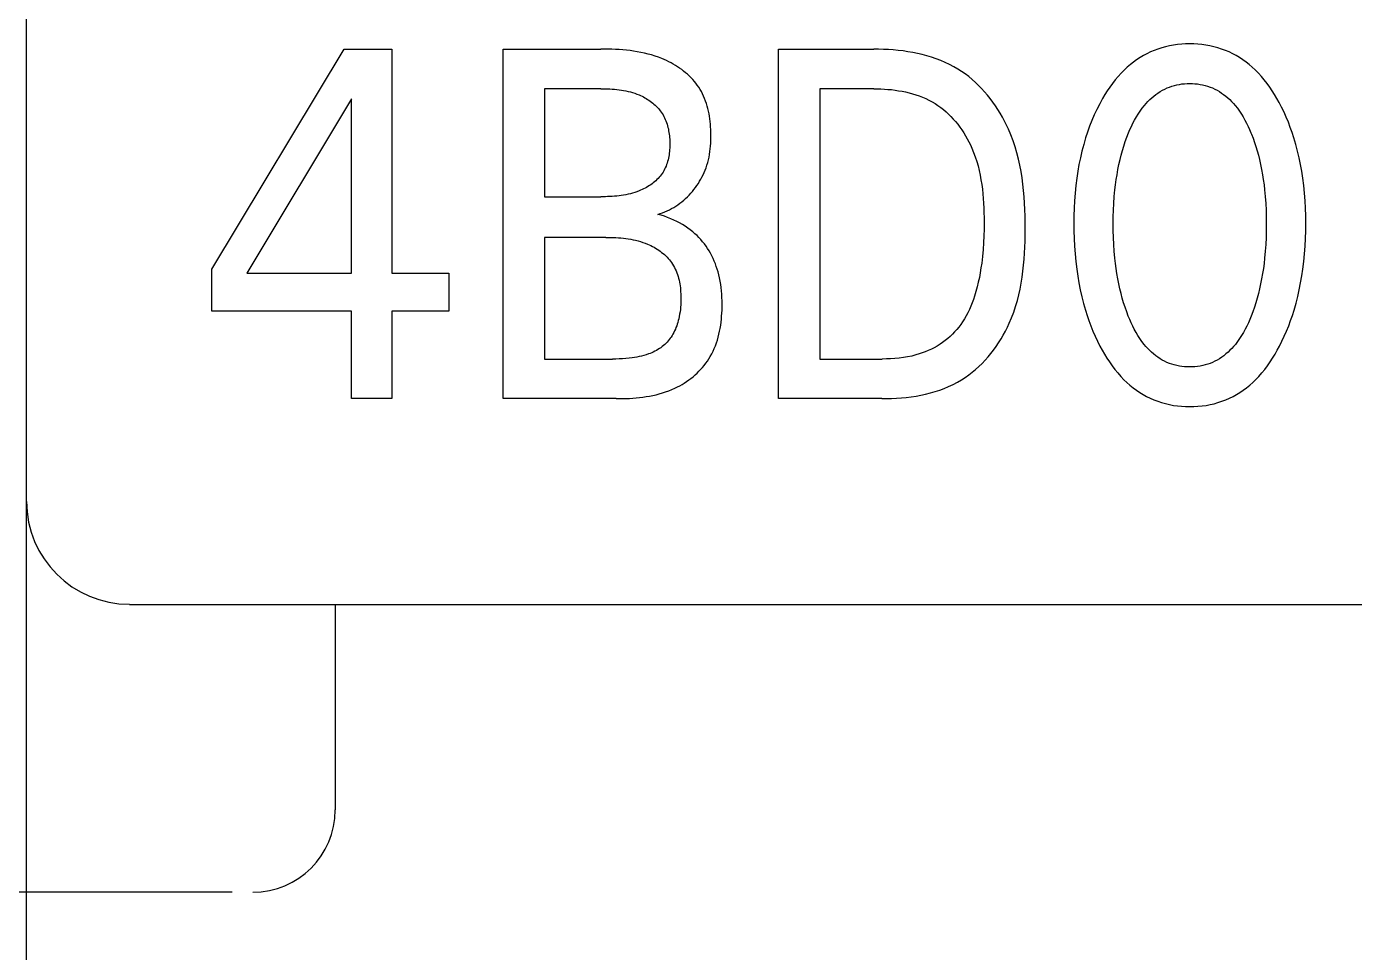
# Model space of a CAD drawing. Extents: x 10 to 656, y -396 to 292.
# Drawn here: x 279.741 to 281.048, y 101.429 to 102.34 of the extents above; entities that cross this region are included whole.
import ezdxf

# ---------------------------------------------------------------- set-up
doc = ezdxf.new("R2010")
doc.units = 0
doc.header["$LTSCALE"] = 5
doc.header["$MEASUREMENT"] = 0
doc.layers.get('0').update_dxf_attribs({"linetype": 'CONTINUOUS'})

msp = doc.modelspace()

# ---------------------------------------------------------------- linework, layer by layer
at = {"color": 7, "linetype": 'Continuous'}
for p, q in [((279.741, 91.5889), (279.741, 118.1086)), ((279.741, 101.4882), (279.741, 118.1086)), ((279.741, 91.5889), (279.741, 118.1086)), ((279.741, 101.4882), (279.741, 118.1086)), ((280.8657, 102.3214), (280.8618, 102.3206)), ((280.8696, 102.3221), (280.8657, 102.3214)), ((280.8736, 102.3227), (280.8696, 102.3221)), ((280.8776, 102.3231), (280.8736, 102.3227)), ((280.8815, 102.3233), (280.8776, 102.3231)), ((280.8855, 102.3234), (280.8815, 102.3233)), ((280.8895, 102.3233), (280.8855, 102.3234)), ((280.8935, 102.3231), (280.8895, 102.3233)), ((280.8975, 102.3227), (280.8935, 102.3231)), ((280.9015, 102.3221), (280.8975, 102.3227)), ((280.9054, 102.3214), (280.9015, 102.3221)), ((280.9093, 102.3206), (280.9054, 102.3214)), ((279.9232, 102.1016), (280.0536, 102.3182)), ((280.0536, 102.3182), (280.1004, 102.3182)), ((280.1004, 102.3182), (280.1004, 102.0977)), ((280.2101, 101.9741), (280.2101, 102.3182)), ((280.2101, 102.3182), (280.306, 102.3182)), ((280.3096, 102.3182), (280.306, 102.3182)), ((280.3132, 102.3182), (280.3096, 102.3182)), ((280.3168, 102.3181), (280.3132, 102.3182)), ((280.3204, 102.3179), (280.3168, 102.3181)), ((280.324, 102.3177), (280.3204, 102.3179)), ((280.3276, 102.3175), (280.324, 102.3177)), ((280.3312, 102.3171), (280.3276, 102.3175)), ((280.3348, 102.3167), (280.3312, 102.3171)), ((280.3383, 102.3162), (280.3348, 102.3167)), ((280.3419, 102.3157), (280.3383, 102.3162)), ((280.3454, 102.315), (280.3419, 102.3157)), ((280.349, 102.3143), (280.3454, 102.315)), ((280.3525, 102.3134), (280.349, 102.3143)), ((280.356, 102.3125), (280.3525, 102.3134)), ((280.3594, 102.3114), (280.356, 102.3125)), ((280.3628, 102.3102), (280.3594, 102.3114)), ((280.3662, 102.3089), (280.3628, 102.3102)), ((280.3685, 102.3079), (280.3662, 102.3089)), ((280.3707, 102.3069), (280.3685, 102.3079)), ((280.4809, 101.9741), (280.4809, 102.3182)), ((280.4809, 102.3182), (280.5747, 102.3182)), ((280.5794, 102.3182), (280.5747, 102.3182)), ((280.5842, 102.318), (280.5794, 102.3182)), ((280.589, 102.3178), (280.5842, 102.318)), ((280.5938, 102.3175), (280.589, 102.3178)), ((280.5986, 102.317), (280.5938, 102.3175)), ((280.6034, 102.3164), (280.5986, 102.317)), ((280.6081, 102.3157), (280.6034, 102.3164)), ((280.6129, 102.3149), (280.6081, 102.3157)), ((280.6176, 102.314), (280.6129, 102.3149)), ((280.6223, 102.3129), (280.6176, 102.314)), ((280.6269, 102.3117), (280.6223, 102.3129)), ((280.6315, 102.3103), (280.6269, 102.3117)), ((280.636, 102.3087), (280.6315, 102.3103)), ((280.6405, 102.307), (280.636, 102.3087)), ((280.8333, 102.3077), (280.8302, 102.3054)), ((280.8366, 102.3098), (280.8333, 102.3077)), ((280.84, 102.3119), (280.8366, 102.3098)), ((280.8434, 102.3137), (280.84, 102.3119)), ((280.8469, 102.3154), (280.8434, 102.3137)), ((280.8505, 102.317), (280.8469, 102.3154)), ((280.8542, 102.3183), (280.8505, 102.317)), ((280.858, 102.3195), (280.8542, 102.3183)), ((280.8618, 102.3206), (280.858, 102.3195)), ((280.9131, 102.3196), (280.9093, 102.3206)), ((280.9169, 102.3183), (280.9131, 102.3196)), ((280.9207, 102.317), (280.9169, 102.3183)), ((280.9243, 102.3154), (280.9207, 102.317)), ((280.9278, 102.3137), (280.9243, 102.3154)), ((280.9312, 102.3119), (280.9278, 102.3137)), ((280.9346, 102.3099), (280.9312, 102.3119)), ((280.9378, 102.3077), (280.9346, 102.3099)), ((280.941, 102.3054), (280.9378, 102.3077)), ((280.373, 102.3058), (280.3707, 102.3069)), ((280.3751, 102.3046), (280.373, 102.3058)), ((280.3773, 102.3034), (280.3751, 102.3046)), ((280.3794, 102.3022), (280.3773, 102.3034)), ((280.3815, 102.3009), (280.3794, 102.3022)), ((280.3836, 102.2995), (280.3815, 102.3009)), ((280.3856, 102.2981), (280.3836, 102.2995)), ((280.3875, 102.2966), (280.3856, 102.2981)), ((280.3894, 102.295), (280.3875, 102.2966)), ((280.3913, 102.2934), (280.3894, 102.295)), ((280.6449, 102.3052), (280.6405, 102.307)), ((280.6491, 102.3032), (280.6449, 102.3052)), ((280.6533, 102.3009), (280.6491, 102.3032)), ((280.6574, 102.2986), (280.6533, 102.3009)), ((280.661, 102.2962), (280.6574, 102.2986)), ((280.6646, 102.2938), (280.661, 102.2962)), ((280.8181, 102.2946), (280.8151, 102.2914)), ((280.8212, 102.2978), (280.8181, 102.2946)), ((280.8241, 102.3004), (280.8212, 102.2978)), ((280.8271, 102.303), (280.8241, 102.3004)), ((280.8302, 102.3054), (280.8271, 102.303)), ((280.9441, 102.303), (280.941, 102.3054)), ((280.9471, 102.3004), (280.9441, 102.303)), ((280.95, 102.2978), (280.9471, 102.3004)), ((280.9531, 102.2946), (280.95, 102.2978)), ((280.9561, 102.2914), (280.9531, 102.2946)), ((280.3931, 102.2918), (280.3913, 102.2934)), ((280.3948, 102.2901), (280.3931, 102.2918)), ((280.3965, 102.2883), (280.3948, 102.2901)), ((280.3981, 102.2865), (280.3965, 102.2883)), ((280.3996, 102.2846), (280.3981, 102.2865)), ((280.401, 102.2827), (280.3996, 102.2846)), ((280.4024, 102.2807), (280.401, 102.2827)), ((280.668, 102.2911), (280.6646, 102.2938)), ((280.6713, 102.2884), (280.668, 102.2911)), ((280.6746, 102.2855), (280.6713, 102.2884)), ((280.6777, 102.2825), (280.6746, 102.2855)), ((280.6807, 102.2794), (280.6777, 102.2825)), ((280.8095, 102.2845), (280.8069, 102.2809)), ((280.8122, 102.288), (280.8095, 102.2845)), ((280.8151, 102.2914), (280.8122, 102.288)), ((280.8656, 102.2809), (280.868, 102.2817)), ((280.868, 102.2817), (280.8704, 102.2824)), ((280.8704, 102.2824), (280.8729, 102.283)), ((280.8729, 102.283), (280.8754, 102.2835)), ((280.8754, 102.2835), (280.8779, 102.2839)), ((280.8779, 102.2839), (280.8804, 102.2841)), ((280.8804, 102.2841), (280.883, 102.2843)), ((280.883, 102.2843), (280.8855, 102.2843)), ((280.8855, 102.2843), (280.8881, 102.2843)), ((280.8881, 102.2843), (280.8906, 102.2841)), ((280.8906, 102.2841), (280.8932, 102.2839)), ((280.8932, 102.2839), (280.8957, 102.2835)), ((280.8957, 102.2835), (280.8982, 102.283)), ((280.8982, 102.283), (280.9007, 102.2824)), ((280.9007, 102.2824), (280.9031, 102.2817)), ((280.9031, 102.2817), (280.9055, 102.2809)), ((280.9589, 102.288), (280.9561, 102.2914)), ((280.9616, 102.2845), (280.9589, 102.288)), ((280.9642, 102.2809), (280.9616, 102.2845)), ((280.0608, 102.2692), (279.9578, 102.0977)), ((280.0608, 102.0977), (280.0608, 102.2692)), ((280.2506, 102.2792), (280.2506, 102.1729)), ((280.306, 102.2792), (280.2506, 102.2792)), ((280.306, 102.2792), (280.3082, 102.2792)), ((280.3082, 102.2792), (280.3105, 102.2792)), ((280.3105, 102.2792), (280.3128, 102.2791)), ((280.3128, 102.2791), (280.315, 102.279)), ((280.315, 102.279), (280.3173, 102.2789)), ((280.3173, 102.2789), (280.3195, 102.2787)), ((280.3195, 102.2787), (280.3218, 102.2785)), ((280.3218, 102.2785), (280.3241, 102.2782)), ((280.3241, 102.2782), (280.3263, 102.2779)), ((280.3263, 102.2779), (280.3285, 102.2775)), ((280.3285, 102.2775), (280.3308, 102.2771)), ((280.3308, 102.2771), (280.333, 102.2766)), ((280.333, 102.2766), (280.3352, 102.2761)), ((280.3352, 102.2761), (280.3373, 102.2754)), ((280.3373, 102.2754), (280.3395, 102.2747)), ((280.3395, 102.2747), (280.3416, 102.274)), ((280.3416, 102.274), (280.3437, 102.2731)), ((280.3437, 102.2731), (280.3452, 102.2725)), ((280.3452, 102.2725), (280.3466, 102.2718)), ((280.3466, 102.2718), (280.348, 102.2711)), ((280.348, 102.2711), (280.3493, 102.2703)), ((280.3493, 102.2703), (280.3507, 102.2695)), ((280.3507, 102.2695), (280.352, 102.2687)), ((280.352, 102.2687), (280.3533, 102.2679)), ((280.4037, 102.2786), (280.4024, 102.2807)), ((280.405, 102.2764), (280.4037, 102.2786)), ((280.4061, 102.2741), (280.405, 102.2764)), ((280.4072, 102.2718), (280.4061, 102.2741)), ((280.4082, 102.2695), (280.4072, 102.2718)), ((280.4091, 102.2671), (280.4082, 102.2695)), ((280.5214, 102.2792), (280.5214, 102.0131)), ((280.5747, 102.2792), (280.5214, 102.2792)), ((280.5747, 102.2792), (280.5781, 102.2792)), ((280.5781, 102.2792), (280.5816, 102.2791)), ((280.5816, 102.2791), (280.5851, 102.2789)), ((280.5851, 102.2789), (280.5886, 102.2786)), ((280.5886, 102.2786), (280.5921, 102.2783)), ((280.5921, 102.2783), (280.5956, 102.2779)), ((280.5956, 102.2779), (280.5991, 102.2773)), ((280.5991, 102.2773), (280.6025, 102.2767)), ((280.6025, 102.2767), (280.606, 102.276)), ((280.606, 102.276), (280.6094, 102.2752)), ((280.6094, 102.2752), (280.6128, 102.2743)), ((280.6128, 102.2743), (280.6161, 102.2733)), ((280.6161, 102.2733), (280.6194, 102.2721)), ((280.6194, 102.2721), (280.6226, 102.2709)), ((280.6226, 102.2709), (280.6258, 102.2695)), ((280.6258, 102.2695), (280.6289, 102.268)), ((280.6837, 102.2762), (280.6807, 102.2794)), ((280.6865, 102.2729), (280.6837, 102.2762)), ((280.6892, 102.2695), (280.6865, 102.2729)), ((280.6919, 102.266), (280.6892, 102.2695)), ((280.7998, 102.2697), (280.7977, 102.2658)), ((280.8021, 102.2735), (280.7998, 102.2697)), ((280.8044, 102.2772), (280.8021, 102.2735)), ((280.8069, 102.2809), (280.8044, 102.2772)), ((280.8444, 102.2666), (280.8462, 102.2685)), ((280.8462, 102.2685), (280.8481, 102.2702)), ((280.8481, 102.2702), (280.8501, 102.2719)), ((280.8501, 102.2719), (280.8521, 102.2735)), ((280.8521, 102.2735), (280.8542, 102.275)), ((280.8542, 102.275), (280.8564, 102.2765)), ((280.8564, 102.2765), (280.8587, 102.2778)), ((280.8587, 102.2778), (280.861, 102.2789)), ((280.861, 102.2789), (280.8633, 102.28)), ((280.8633, 102.28), (280.8656, 102.2809)), ((280.9055, 102.2809), (280.9078, 102.28)), ((280.9078, 102.28), (280.9101, 102.2789)), ((280.9101, 102.2789), (280.9124, 102.2778)), ((280.9124, 102.2778), (280.9147, 102.2765)), ((280.9147, 102.2765), (280.9168, 102.275)), ((280.9168, 102.275), (280.9189, 102.2735)), ((280.9189, 102.2735), (280.921, 102.2719)), ((280.921, 102.2719), (280.923, 102.2702)), ((280.923, 102.2702), (280.9249, 102.2685)), ((280.9249, 102.2685), (280.9267, 102.2666)), ((280.9667, 102.2772), (280.9642, 102.2809)), ((280.969, 102.2735), (280.9667, 102.2772)), ((280.9713, 102.2697), (280.969, 102.2735)), ((280.9734, 102.2658), (280.9713, 102.2697)), ((280.3533, 102.2679), (280.3546, 102.267)), ((280.3546, 102.267), (280.3559, 102.266)), ((280.3559, 102.266), (280.3571, 102.2651)), ((280.3571, 102.2651), (280.3583, 102.264)), ((280.3583, 102.264), (280.3595, 102.263)), ((280.3595, 102.263), (280.3606, 102.2619)), ((280.3606, 102.2619), (280.3617, 102.2608)), ((280.3617, 102.2608), (280.3627, 102.2597)), ((280.3627, 102.2597), (280.3637, 102.2585)), ((280.3637, 102.2585), (280.3646, 102.2573)), ((280.3646, 102.2573), (280.3655, 102.2561)), ((280.3655, 102.2561), (280.3664, 102.2548)), ((280.4099, 102.2647), (280.4091, 102.2671)), ((280.4107, 102.2622), (280.4099, 102.2647)), ((280.4114, 102.2597), (280.4107, 102.2622)), ((280.412, 102.2572), (280.4114, 102.2597)), ((280.4125, 102.2546), (280.412, 102.2572)), ((280.6289, 102.268), (280.632, 102.2664)), ((280.632, 102.2664), (280.6349, 102.2646)), ((280.6349, 102.2646), (280.6377, 102.2628)), ((280.6377, 102.2628), (280.6405, 102.2608)), ((280.6405, 102.2608), (280.6431, 102.2587)), ((280.6431, 102.2587), (280.6457, 102.2566)), ((280.6457, 102.2566), (280.6481, 102.2543)), ((280.6944, 102.2624), (280.6919, 102.266)), ((280.6968, 102.2587), (280.6944, 102.2624)), ((280.6991, 102.255), (280.6968, 102.2587)), ((280.7941, 102.2589), (280.7916, 102.2535)), ((280.7969, 102.2643), (280.7941, 102.2589)), ((280.7977, 102.2658), (280.7969, 102.2643)), ((280.8348, 102.2543), (280.8367, 102.2572)), ((280.8367, 102.2572), (280.8387, 102.26)), ((280.8387, 102.26), (280.8409, 102.2628)), ((280.8409, 102.2628), (280.8426, 102.2647)), ((280.8426, 102.2647), (280.8444, 102.2666)), ((280.9267, 102.2666), (280.9285, 102.2647)), ((280.9285, 102.2647), (280.9302, 102.2628)), ((280.9302, 102.2628), (280.9324, 102.26)), ((280.9324, 102.26), (280.9344, 102.2572)), ((280.9344, 102.2572), (280.9363, 102.2543)), ((280.9759, 102.261), (280.9734, 102.2658)), ((280.9783, 102.2561), (280.9759, 102.261)), ((280.9805, 102.2512), (280.9783, 102.2561)), ((280.3664, 102.2548), (280.3673, 102.2534)), ((280.3673, 102.2534), (280.3681, 102.252)), ((280.3681, 102.252), (280.3688, 102.2505)), ((280.3688, 102.2505), (280.3695, 102.249)), ((280.3695, 102.249), (280.3701, 102.2475)), ((280.3701, 102.2475), (280.3707, 102.246)), ((280.3707, 102.246), (280.3712, 102.2444)), ((280.3712, 102.2444), (280.3717, 102.2428)), ((280.3717, 102.2428), (280.3721, 102.2412)), ((280.413, 102.2521), (280.4125, 102.2546)), ((280.4133, 102.2495), (280.413, 102.2521)), ((280.4137, 102.2469), (280.4133, 102.2495)), ((280.4139, 102.2443), (280.4137, 102.2469)), ((280.4141, 102.2417), (280.4139, 102.2443)), ((280.6481, 102.2543), (280.6505, 102.2519)), ((280.6505, 102.2519), (280.6529, 102.2494)), ((280.6529, 102.2494), (280.6551, 102.2468)), ((280.6551, 102.2468), (280.6572, 102.2442)), ((280.6572, 102.2442), (280.6593, 102.2415)), ((280.7012, 102.2512), (280.6991, 102.255)), ((280.7033, 102.2474), (280.7012, 102.2512)), ((280.7052, 102.2435), (280.7033, 102.2474)), ((280.7071, 102.2395), (280.7052, 102.2435)), ((280.787, 102.2423), (280.785, 102.2366)), ((280.7892, 102.2479), (280.787, 102.2423)), ((280.7916, 102.2535), (280.7892, 102.2479)), ((280.8281, 102.2422), (280.8296, 102.2453)), ((280.8296, 102.2453), (280.8312, 102.2484)), ((280.8312, 102.2484), (280.833, 102.2514)), ((280.833, 102.2514), (280.8348, 102.2543)), ((280.9363, 102.2543), (280.9381, 102.2514)), ((280.9381, 102.2514), (280.9398, 102.2484)), ((280.9398, 102.2484), (280.9414, 102.2453)), ((280.9414, 102.2453), (280.943, 102.2422)), ((280.9826, 102.2462), (280.9805, 102.2512)), ((280.9845, 102.2411), (280.9826, 102.2462)), ((280.3721, 102.2412), (280.3725, 102.2396)), ((280.3725, 102.2396), (280.3728, 102.2379)), ((280.3728, 102.2379), (280.3731, 102.2362)), ((280.3731, 102.2362), (280.3734, 102.2346)), ((280.3734, 102.2346), (280.3736, 102.2329)), ((280.3736, 102.2329), (280.3737, 102.2312)), ((280.3737, 102.2312), (280.3738, 102.2295)), ((280.3738, 102.2295), (280.3739, 102.2278)), ((280.4143, 102.2391), (280.4141, 102.2417)), ((280.4144, 102.2365), (280.4143, 102.2391)), ((280.4143, 102.2283), (280.4144, 102.2311)), ((280.4144, 102.2338), (280.4144, 102.2365)), ((280.4144, 102.2311), (280.4144, 102.2338)), ((280.6593, 102.2415), (280.6612, 102.2387)), ((280.6612, 102.2387), (280.6631, 102.2358)), ((280.6631, 102.2358), (280.6649, 102.2329)), ((280.6649, 102.2329), (280.6666, 102.2299)), ((280.6666, 102.2299), (280.6682, 102.2269)), ((280.7095, 102.2337), (280.7071, 102.2395)), ((280.7117, 102.2279), (280.7095, 102.2337)), ((280.7831, 102.2309), (280.7812, 102.2244)), ((280.785, 102.2366), (280.7831, 102.2309)), ((280.8221, 102.2272), (280.8237, 102.2315)), ((280.8237, 102.2315), (280.8253, 102.2358)), ((280.8253, 102.2358), (280.8267, 102.239)), ((280.8267, 102.239), (280.8281, 102.2422)), ((280.943, 102.2422), (280.9444, 102.239)), ((280.9444, 102.239), (280.9457, 102.2358)), ((280.9457, 102.2358), (280.9462, 102.2346)), ((280.9462, 102.2346), (280.9478, 102.2305)), ((280.9478, 102.2305), (280.9493, 102.2264)), ((280.9863, 102.236), (280.9845, 102.2411)), ((280.988, 102.2309), (280.9863, 102.236)), ((280.9899, 102.2244), (280.988, 102.2309)), ((280.3736, 102.2175), (280.3734, 102.2158)), ((280.3737, 102.2192), (280.3736, 102.2175)), ((280.3738, 102.2209), (280.3737, 102.2192)), ((280.3739, 102.2226), (280.3738, 102.2209)), ((280.3739, 102.2278), (280.3739, 102.226)), ((280.3739, 102.226), (280.3739, 102.2243)), ((280.3739, 102.2243), (280.3739, 102.2226)), ((280.413, 102.2146), (280.4134, 102.2173)), ((280.4134, 102.2173), (280.4137, 102.22)), ((280.4137, 102.22), (280.414, 102.2228)), ((280.414, 102.2228), (280.4142, 102.2255)), ((280.4142, 102.2255), (280.4143, 102.2283)), ((280.6682, 102.2269), (280.6697, 102.2239)), ((280.6697, 102.2239), (280.6711, 102.2208)), ((280.6711, 102.2208), (280.6729, 102.2165)), ((280.6729, 102.2165), (280.6745, 102.2121)), ((280.7137, 102.222), (280.7117, 102.2279)), ((280.7154, 102.216), (280.7137, 102.222)), ((280.7794, 102.2178), (280.7779, 102.2112)), ((280.7812, 102.2244), (280.7794, 102.2178)), ((280.8181, 102.2139), (280.8193, 102.2184)), ((280.8193, 102.2184), (280.8206, 102.2228)), ((280.8206, 102.2228), (280.8221, 102.2272)), ((280.9493, 102.2264), (280.9506, 102.2222)), ((280.9506, 102.2222), (280.9519, 102.218)), ((280.9519, 102.218), (280.9531, 102.2137)), ((280.9916, 102.2178), (280.9899, 102.2244)), ((280.9932, 102.2112), (280.9916, 102.2178)), ((280.3708, 102.2045), (280.3702, 102.2029)), ((280.3713, 102.206), (280.3708, 102.2045)), ((280.3718, 102.2076), (280.3713, 102.206)), ((280.3722, 102.2092), (280.3718, 102.2076)), ((280.3726, 102.2109), (280.3722, 102.2092)), ((280.3729, 102.2125), (280.3726, 102.2109)), ((280.3732, 102.2142), (280.3729, 102.2125)), ((280.3734, 102.2158), (280.3732, 102.2142)), ((280.4096, 102.2015), (280.4104, 102.204)), ((280.4104, 102.204), (280.4112, 102.2066)), ((280.4112, 102.2066), (280.4119, 102.2093)), ((280.4119, 102.2093), (280.4125, 102.2119)), ((280.4125, 102.2119), (280.413, 102.2146)), ((280.6745, 102.2121), (280.6759, 102.2077)), ((280.6759, 102.2077), (280.6772, 102.2032)), ((280.6772, 102.2032), (280.6783, 102.1987)), ((280.717, 102.2099), (280.7154, 102.216)), ((280.7183, 102.2039), (280.717, 102.2099)), ((280.7195, 102.1977), (280.7183, 102.2039)), ((280.7765, 102.2046), (280.7754, 102.1979)), ((280.7779, 102.2112), (280.7765, 102.2046)), ((280.8148, 102.1996), (280.8158, 102.2046)), ((280.8158, 102.2046), (280.817, 102.2095)), ((280.817, 102.2095), (280.8181, 102.2139)), ((280.9531, 102.2137), (280.9541, 102.2095)), ((280.9541, 102.2095), (280.9552, 102.2046)), ((280.9552, 102.2046), (280.9562, 102.1996)), ((280.9945, 102.2046), (280.9932, 102.2112)), ((280.9957, 102.1979), (280.9945, 102.2046)), ((280.3625, 102.1909), (280.3613, 102.1897)), ((280.3635, 102.192), (280.3625, 102.1909)), ((280.3645, 102.1932), (280.3635, 102.192)), ((280.3655, 102.1945), (280.3645, 102.1932)), ((280.3664, 102.1957), (280.3655, 102.1945)), ((280.3673, 102.1971), (280.3664, 102.1957)), ((280.3681, 102.1985), (280.3673, 102.1971)), ((280.3688, 102.2), (280.3681, 102.1985)), ((280.3695, 102.2014), (280.3688, 102.2)), ((280.3702, 102.2029), (280.3695, 102.2014)), ((280.4033, 102.1881), (280.4045, 102.1902)), ((280.4045, 102.1902), (280.4056, 102.1923)), ((280.4056, 102.1923), (280.4067, 102.1945)), ((280.4067, 102.1945), (280.4077, 102.1967)), ((280.4077, 102.1967), (280.4086, 102.1989)), ((280.4086, 102.1989), (280.4096, 102.2015)), ((280.6783, 102.1987), (280.6793, 102.1941)), ((280.6793, 102.1941), (280.6801, 102.1896)), ((280.7205, 102.1915), (280.7195, 102.1977)), ((280.7213, 102.1853), (280.7205, 102.1915)), ((280.7743, 102.1912), (280.7734, 102.1838)), ((280.7754, 102.1979), (280.7743, 102.1912)), ((280.8132, 102.1897), (280.814, 102.1946)), ((280.814, 102.1946), (280.8148, 102.1996)), ((280.9562, 102.1996), (280.9571, 102.1946)), ((280.9571, 102.1946), (280.9579, 102.1897)), ((280.9967, 102.1912), (280.9957, 102.1979)), ((280.9977, 102.1838), (280.9967, 102.1912)), ((280.3395, 102.177), (280.3373, 102.1764)), ((280.3416, 102.1778), (280.3395, 102.177)), ((280.3437, 102.1786), (280.3416, 102.1778)), ((280.3452, 102.1792), (280.3437, 102.1786)), ((280.3467, 102.1799), (280.3452, 102.1792)), ((280.3482, 102.1806), (280.3467, 102.1799)), ((280.3496, 102.1813), (280.3482, 102.1806)), ((280.351, 102.1821), (280.3496, 102.1813)), ((280.3524, 102.1829), (280.351, 102.1821)), ((280.3538, 102.1838), (280.3524, 102.1829)), ((280.3551, 102.1847), (280.3538, 102.1838)), ((280.3565, 102.1856), (280.3551, 102.1847)), ((280.3577, 102.1866), (280.3565, 102.1856)), ((280.359, 102.1876), (280.3577, 102.1866)), ((280.3602, 102.1886), (280.359, 102.1876)), ((280.3613, 102.1897), (280.3602, 102.1886)), ((280.3946, 102.1763), (280.3962, 102.1782)), ((280.3962, 102.1782), (280.3977, 102.1801)), ((280.3977, 102.1801), (280.3992, 102.182)), ((280.3992, 102.182), (280.4006, 102.184)), ((280.4006, 102.184), (280.402, 102.186)), ((280.402, 102.186), (280.4033, 102.1881)), ((280.6801, 102.1896), (280.6809, 102.185)), ((280.6809, 102.185), (280.6815, 102.1804)), ((280.6815, 102.1804), (280.682, 102.1757)), ((280.722, 102.1791), (280.7213, 102.1853)), ((280.7226, 102.1728), (280.722, 102.1791)), ((280.7734, 102.1838), (280.7727, 102.1764)), ((280.8113, 102.173), (280.8119, 102.1796)), ((280.8119, 102.1796), (280.8125, 102.1847)), ((280.8125, 102.1847), (280.8132, 102.1897)), ((280.9579, 102.1897), (280.9586, 102.1847)), ((280.9586, 102.1847), (280.9592, 102.1796)), ((280.9592, 102.1796), (280.9598, 102.173)), ((280.9984, 102.1764), (280.9977, 102.1838)), ((280.2506, 102.1729), (280.306, 102.1729)), ((280.3082, 102.1729), (280.306, 102.1729)), ((280.3105, 102.1729), (280.3082, 102.1729)), ((280.3127, 102.173), (280.3105, 102.1729)), ((280.315, 102.1731), (280.3127, 102.173)), ((280.3173, 102.1732), (280.315, 102.1731)), ((280.3195, 102.1733), (280.3173, 102.1732)), ((280.3218, 102.1735), (280.3195, 102.1733)), ((280.324, 102.1738), (280.3218, 102.1735)), ((280.3262, 102.1741), (280.324, 102.1738)), ((280.3285, 102.1744), (280.3262, 102.1741)), ((280.3307, 102.1748), (280.3285, 102.1744)), ((280.3329, 102.1753), (280.3307, 102.1748)), ((280.3351, 102.1758), (280.3329, 102.1753)), ((280.3373, 102.1764), (280.3351, 102.1758)), ((280.3798, 102.1637), (280.3818, 102.165)), ((280.3818, 102.165), (280.3838, 102.1665)), ((280.3838, 102.1665), (280.3857, 102.168)), ((280.3857, 102.168), (280.3876, 102.1695)), ((280.3876, 102.1695), (280.3894, 102.1711)), ((280.3894, 102.1711), (280.3912, 102.1728)), ((280.3912, 102.1728), (280.3929, 102.1745)), ((280.3929, 102.1745), (280.3946, 102.1763)), ((280.682, 102.1757), (280.6824, 102.1711)), ((280.6824, 102.1711), (280.6827, 102.1664)), ((280.6827, 102.1664), (280.6829, 102.1617)), ((280.723, 102.1665), (280.7226, 102.1728)), ((280.7233, 102.1602), (280.723, 102.1665)), ((280.7721, 102.169), (280.7717, 102.1616)), ((280.7727, 102.1764), (280.7721, 102.169)), ((280.8105, 102.1596), (280.8108, 102.1663)), ((280.8108, 102.1663), (280.8113, 102.173)), ((280.9598, 102.173), (280.9603, 102.1663)), ((280.9603, 102.1663), (280.9606, 102.1596)), ((280.999, 102.169), (280.9984, 102.1764)), ((280.9993, 102.1616), (280.999, 102.169)), ((280.3622, 102.1555), (280.3645, 102.1563)), ((280.3654, 102.1546), (280.3622, 102.1555)), ((280.3645, 102.1563), (280.3668, 102.1571)), ((280.3686, 102.1536), (280.3654, 102.1546)), ((280.3668, 102.1571), (280.3691, 102.158)), ((280.3718, 102.1525), (280.3686, 102.1536)), ((280.3691, 102.158), (280.3713, 102.159)), ((280.3713, 102.159), (280.3735, 102.16)), ((280.3749, 102.1512), (280.3718, 102.1525)), ((280.3735, 102.16), (280.3757, 102.1612)), ((280.3778, 102.1499), (280.3749, 102.1512)), ((280.3757, 102.1612), (280.3778, 102.1624)), ((280.3778, 102.1624), (280.3798, 102.1637)), ((280.6829, 102.1617), (280.683, 102.1571)), ((280.683, 102.1571), (280.6831, 102.1524)), ((280.6831, 102.1524), (280.6831, 102.1477)), ((280.7235, 102.1538), (280.7233, 102.1602)), ((280.7236, 102.1475), (280.7235, 102.1538)), ((280.7715, 102.1542), (280.7714, 102.1468)), ((280.7717, 102.1616), (280.7715, 102.1542)), ((280.8102, 102.1463), (280.8103, 102.153)), ((280.8103, 102.153), (280.8105, 102.1596)), ((280.9606, 102.1596), (280.9608, 102.153)), ((280.9608, 102.153), (280.9608, 102.1463)), ((280.9996, 102.1542), (280.9993, 102.1616)), ((280.9997, 102.1468), (280.9996, 102.1542)), ((280.3807, 102.1486), (280.3778, 102.1499)), ((280.3836, 102.1471), (280.3807, 102.1486)), ((280.3863, 102.1455), (280.3836, 102.1471)), ((280.389, 102.1438), (280.3863, 102.1455)), ((280.3916, 102.1421), (280.389, 102.1438)), ((280.3941, 102.1402), (280.3916, 102.1421)), ((280.3966, 102.1382), (280.3941, 102.1402)), ((280.3987, 102.1365), (280.3966, 102.1382)), ((280.6831, 102.141), (280.6829, 102.1343)), ((280.6831, 102.1477), (280.6831, 102.141)), ((280.7236, 102.1412), (280.7236, 102.1475)), ((280.7236, 102.1352), (280.7236, 102.1412)), ((280.7714, 102.1468), (280.7715, 102.1392)), ((280.7715, 102.1392), (280.7717, 102.1317)), ((280.8103, 102.1395), (280.8102, 102.1463)), ((280.8105, 102.1327), (280.8103, 102.1395)), ((280.9608, 102.1395), (280.9606, 102.1327)), ((280.9608, 102.1463), (280.9608, 102.1395)), ((280.9994, 102.1317), (280.9996, 102.1392)), ((280.9996, 102.1392), (280.9997, 102.1468)), ((280.2506, 102.1329), (280.2506, 102.0131)), ((280.311, 102.1329), (280.2506, 102.1329)), ((280.311, 102.1329), (280.3135, 102.1329)), ((280.3135, 102.1329), (280.3159, 102.1328)), ((280.3159, 102.1328), (280.3184, 102.1327)), ((280.3184, 102.1327), (280.3208, 102.1326)), ((280.3208, 102.1326), (280.3233, 102.1325)), ((280.3233, 102.1325), (280.3257, 102.1323)), ((280.3257, 102.1323), (280.3282, 102.1321)), ((280.3282, 102.1321), (280.3306, 102.1318)), ((280.3306, 102.1318), (280.3331, 102.1315)), ((280.3331, 102.1315), (280.3355, 102.1311)), ((280.3355, 102.1311), (280.3379, 102.1306)), ((280.3379, 102.1306), (280.3403, 102.1301)), ((280.3403, 102.1301), (280.3427, 102.1295)), ((280.3427, 102.1295), (280.3451, 102.1288)), ((280.3451, 102.1288), (280.3474, 102.128)), ((280.3474, 102.128), (280.3497, 102.1272)), ((280.3497, 102.1272), (280.352, 102.1263)), ((280.352, 102.1263), (280.3537, 102.1256)), ((280.3537, 102.1256), (280.3553, 102.1248)), ((280.3553, 102.1248), (280.3569, 102.124)), ((280.4007, 102.1346), (280.3987, 102.1365)), ((280.4026, 102.1327), (280.4007, 102.1346)), ((280.4044, 102.1307), (280.4026, 102.1327)), ((280.4062, 102.1286), (280.4044, 102.1307)), ((280.4079, 102.1265), (280.4062, 102.1286)), ((280.4096, 102.1243), (280.4079, 102.1265)), ((280.6826, 102.1276), (280.6821, 102.1209)), ((280.6829, 102.1343), (280.6826, 102.1276)), ((280.7233, 102.1232), (280.7235, 102.1292)), ((280.7235, 102.1292), (280.7236, 102.1352)), ((280.7717, 102.1317), (280.7721, 102.1241)), ((280.8108, 102.1259), (280.8105, 102.1327)), ((280.8113, 102.1192), (280.8108, 102.1259)), ((280.9603, 102.1259), (280.9598, 102.1192)), ((280.9606, 102.1327), (280.9603, 102.1259)), ((280.999, 102.1242), (280.9994, 102.1317)), ((280.3569, 102.124), (280.3585, 102.1231)), ((280.3585, 102.1231), (280.36, 102.1222)), ((280.36, 102.1222), (280.3615, 102.1213)), ((280.3615, 102.1213), (280.363, 102.1203)), ((280.363, 102.1203), (280.3645, 102.1192)), ((280.3645, 102.1192), (280.3659, 102.1181)), ((280.3659, 102.1181), (280.3673, 102.117)), ((280.3673, 102.117), (280.3687, 102.1159)), ((280.3687, 102.1159), (280.37, 102.1146)), ((280.37, 102.1146), (280.3712, 102.1134)), ((280.3712, 102.1134), (280.3724, 102.1121)), ((280.3724, 102.1121), (280.3736, 102.1108)), ((280.4111, 102.122), (280.4096, 102.1243)), ((280.4126, 102.1197), (280.4111, 102.122)), ((280.414, 102.1173), (280.4126, 102.1197)), ((280.4153, 102.1147), (280.414, 102.1173)), ((280.4166, 102.1122), (280.4153, 102.1147)), ((280.4177, 102.1096), (280.4166, 102.1122)), ((280.6815, 102.1142), (280.6808, 102.1076)), ((280.6821, 102.1209), (280.6815, 102.1142)), ((280.7226, 102.1113), (280.723, 102.1172)), ((280.723, 102.1172), (280.7233, 102.1232)), ((280.7721, 102.1241), (280.7727, 102.1166)), ((280.7727, 102.1166), (280.7734, 102.1091)), ((280.8119, 102.1124), (280.8113, 102.1192)), ((280.8125, 102.1073), (280.8119, 102.1124)), ((280.9592, 102.1124), (280.9586, 102.1073)), ((280.9598, 102.1192), (280.9592, 102.1124)), ((280.9977, 102.1092), (280.9984, 102.1167)), ((280.9984, 102.1167), (280.999, 102.1242)), ((279.9232, 102.0602), (279.9232, 102.1016)), ((280.3736, 102.1108), (280.3746, 102.1094)), ((280.3746, 102.1094), (280.3757, 102.108)), ((280.3757, 102.108), (280.3766, 102.1065)), ((280.3766, 102.1065), (280.3776, 102.1049)), ((280.3776, 102.1049), (280.3785, 102.1033)), ((280.3785, 102.1033), (280.3793, 102.1016)), ((280.3793, 102.1016), (280.3801, 102.0999)), ((280.3801, 102.0999), (280.3808, 102.0981)), ((280.4188, 102.1069), (280.4177, 102.1096)), ((280.4197, 102.1042), (280.4188, 102.1069)), ((280.4206, 102.1015), (280.4197, 102.1042)), ((280.4214, 102.0988), (280.4206, 102.1015)), ((280.4221, 102.0961), (280.4214, 102.0988)), ((280.6801, 102.1028), (280.6794, 102.0981)), ((280.6808, 102.1076), (280.6801, 102.1028)), ((280.7206, 102.0936), (280.7214, 102.0995)), ((280.7214, 102.0995), (280.722, 102.1054)), ((280.722, 102.1054), (280.7226, 102.1113)), ((280.7734, 102.1091), (280.7743, 102.1016)), ((280.7743, 102.1016), (280.7753, 102.0948)), ((280.8131, 102.1023), (280.8125, 102.1073)), ((280.8139, 102.0972), (280.8131, 102.1023)), ((280.958, 102.1023), (280.9572, 102.0972)), ((280.9586, 102.1073), (280.958, 102.1023)), ((280.9958, 102.0949), (280.9968, 102.1017)), ((280.9968, 102.1017), (280.9977, 102.1092)), ((279.9578, 102.0977), (280.0608, 102.0977)), ((280.1004, 102.0977), (280.1564, 102.0977)), ((280.1564, 102.0977), (280.1564, 102.0602)), ((280.3808, 102.0981), (280.3814, 102.0963)), ((280.3814, 102.0963), (280.382, 102.0945)), ((280.382, 102.0945), (280.3825, 102.0927)), ((280.3825, 102.0927), (280.383, 102.0908)), ((280.383, 102.0908), (280.3834, 102.0889)), ((280.3834, 102.0889), (280.3837, 102.087)), ((280.3837, 102.087), (280.384, 102.0851)), ((280.4229, 102.0929), (280.4221, 102.0961)), ((280.4235, 102.0898), (280.4229, 102.0929)), ((280.424, 102.0866), (280.4235, 102.0898)), ((280.4244, 102.0834), (280.424, 102.0866)), ((280.6775, 102.0887), (280.6764, 102.0841)), ((280.6785, 102.0934), (280.6775, 102.0887)), ((280.6794, 102.0981), (280.6785, 102.0934)), ((280.7186, 102.082), (280.7197, 102.0878)), ((280.7197, 102.0878), (280.7206, 102.0936)), ((280.7753, 102.0948), (280.7765, 102.088)), ((280.7765, 102.088), (280.7778, 102.0812)), ((280.8148, 102.0921), (280.8139, 102.0972)), ((280.8158, 102.0871), (280.8148, 102.0921)), ((280.8169, 102.0821), (280.8158, 102.0871)), ((280.9553, 102.0871), (280.9542, 102.0821)), ((280.9563, 102.0921), (280.9553, 102.0871)), ((280.9572, 102.0972), (280.9563, 102.0921)), ((280.9933, 102.0813), (280.9946, 102.0881)), ((280.9946, 102.0881), (280.9958, 102.0949)), ((280.384, 102.0851), (280.3843, 102.0832)), ((280.3843, 102.0832), (280.3845, 102.0813)), ((280.3845, 102.0813), (280.3846, 102.0794)), ((280.3846, 102.0794), (280.3847, 102.0774)), ((280.3847, 102.0774), (280.3848, 102.0755)), ((280.3848, 102.0755), (280.3849, 102.0736)), ((280.3849, 102.0736), (280.3849, 102.0712)), ((280.4247, 102.0802), (280.4244, 102.0834)), ((280.425, 102.077), (280.4247, 102.0802)), ((280.4252, 102.0738), (280.425, 102.077)), ((280.4253, 102.0705), (280.4252, 102.0738)), ((280.6737, 102.0749), (280.6726, 102.0716)), ((280.6751, 102.0795), (280.6737, 102.0749)), ((280.6764, 102.0841), (280.6751, 102.0795)), ((280.7159, 102.0706), (280.7173, 102.0762)), ((280.7173, 102.0762), (280.7186, 102.082)), ((280.7778, 102.0812), (280.7793, 102.0745)), ((280.7793, 102.0745), (280.781, 102.0679)), ((280.818, 102.0776), (280.8169, 102.0821)), ((280.8192, 102.073), (280.818, 102.0776)), ((280.8205, 102.0686), (280.8192, 102.073)), ((280.9519, 102.073), (280.9506, 102.0686)), ((280.9531, 102.0776), (280.9519, 102.073)), ((280.9542, 102.0821), (280.9531, 102.0776)), ((280.9901, 102.068), (280.9918, 102.0746)), ((280.9918, 102.0746), (280.9933, 102.0813)), ((280.0608, 102.0602), (279.9232, 102.0602)), ((280.0608, 101.9741), (280.0608, 102.0602)), ((280.1004, 102.0602), (280.1004, 101.9741)), ((280.1564, 102.0602), (280.1004, 102.0602)), ((280.384, 102.0595), (280.3836, 102.0572)), ((280.3843, 102.0618), (280.384, 102.0595)), ((280.3845, 102.0642), (280.3843, 102.0618)), ((280.3847, 102.0665), (280.3845, 102.0642)), ((280.3848, 102.0689), (280.3847, 102.0665)), ((280.3849, 102.0712), (280.3848, 102.0689)), ((280.4251, 102.0583), (280.4253, 102.0613)), ((280.4253, 102.0673), (280.4253, 102.0705)), ((280.4253, 102.0643), (280.4253, 102.0673)), ((280.4253, 102.0613), (280.4253, 102.0643)), ((280.6687, 102.0619), (280.6672, 102.0587)), ((280.6701, 102.0651), (280.6687, 102.0619)), ((280.6714, 102.0683), (280.6701, 102.0651)), ((280.6726, 102.0716), (280.6714, 102.0683)), ((280.7103, 102.0538), (280.7123, 102.0593)), ((280.7123, 102.0593), (280.7142, 102.0649)), ((280.7142, 102.0649), (280.7159, 102.0706)), ((280.781, 102.0679), (280.7829, 102.0612)), ((280.7829, 102.0612), (280.7845, 102.056)), ((280.8219, 102.0641), (280.8205, 102.0686)), ((280.8235, 102.0597), (280.8219, 102.0641)), ((280.8251, 102.0553), (280.8235, 102.0597)), ((280.9476, 102.0597), (280.946, 102.0553)), ((280.9492, 102.0641), (280.9476, 102.0597)), ((280.9506, 102.0686), (280.9492, 102.0641)), ((280.9865, 102.0561), (280.9882, 102.0613)), ((280.9882, 102.0613), (280.9901, 102.068)), ((280.3812, 102.0475), (280.3807, 102.0458)), ((280.3818, 102.0492), (280.3812, 102.0475)), ((280.3822, 102.0509), (280.3818, 102.0492)), ((280.3827, 102.0526), (280.3822, 102.0509)), ((280.3832, 102.0549), (280.3827, 102.0526)), ((280.3836, 102.0572), (280.3832, 102.0549)), ((280.4235, 102.0433), (280.424, 102.0463)), ((280.424, 102.0463), (280.4244, 102.0493)), ((280.4244, 102.0493), (280.4247, 102.0523)), ((280.4247, 102.0523), (280.4249, 102.0552)), ((280.4249, 102.0552), (280.4251, 102.0583)), ((280.6602, 102.0471), (280.6583, 102.0446)), ((280.6619, 102.0497), (280.6602, 102.0471)), ((280.6638, 102.0526), (280.6619, 102.0497)), ((280.6655, 102.0557), (280.6638, 102.0526)), ((280.6672, 102.0587), (280.6655, 102.0557)), ((280.7061, 102.0444), (280.7079, 102.0483)), ((280.7079, 102.0483), (280.7103, 102.0538)), ((280.7845, 102.056), (280.7863, 102.0509)), ((280.7863, 102.0509), (280.7882, 102.0457)), ((280.8265, 102.052), (280.8251, 102.0553)), ((280.8279, 102.0488), (280.8265, 102.052)), ((280.8294, 102.0455), (280.8279, 102.0488)), ((280.9432, 102.0488), (280.9417, 102.0455)), ((280.9446, 102.052), (280.9432, 102.0488)), ((280.946, 102.0553), (280.9446, 102.052)), ((280.9829, 102.0458), (280.9848, 102.0509)), ((280.9848, 102.0509), (280.9865, 102.0561)), ((280.3743, 102.0335), (280.3733, 102.0322)), ((280.3752, 102.0348), (280.3743, 102.0335)), ((280.3761, 102.0362), (280.3752, 102.0348)), ((280.377, 102.0377), (280.3761, 102.0362)), ((280.3778, 102.0393), (280.377, 102.0377)), ((280.3786, 102.0409), (280.3778, 102.0393)), ((280.3794, 102.0425), (280.3786, 102.0409)), ((280.38, 102.0441), (280.3794, 102.0425)), ((280.3807, 102.0458), (280.38, 102.0441)), ((280.4207, 102.0317), (280.4216, 102.0346)), ((280.4216, 102.0346), (280.4223, 102.0375)), ((280.4223, 102.0375), (280.4229, 102.0404)), ((280.4229, 102.0404), (280.4235, 102.0433)), ((280.6474, 102.0332), (280.645, 102.0312)), ((280.6498, 102.0353), (280.6474, 102.0332)), ((280.652, 102.0375), (280.6498, 102.0353)), ((280.6542, 102.0398), (280.652, 102.0375)), ((280.6563, 102.0421), (280.6542, 102.0398)), ((280.6583, 102.0446), (280.6563, 102.0421)), ((280.6999, 102.0329), (280.7021, 102.0367)), ((280.7021, 102.0367), (280.7042, 102.0405)), ((280.7042, 102.0405), (280.7061, 102.0444)), ((280.7882, 102.0457), (280.7903, 102.0407)), ((280.7903, 102.0407), (280.7925, 102.0356)), ((280.7925, 102.0356), (280.7948, 102.0307)), ((280.831, 102.0424), (280.8294, 102.0455)), ((280.8327, 102.0393), (280.831, 102.0424)), ((280.8345, 102.0362), (280.8327, 102.0393)), ((280.8365, 102.0332), (280.8345, 102.0362)), ((280.8385, 102.0303), (280.8365, 102.0332)), ((280.9346, 102.0332), (280.9326, 102.0303)), ((280.9365, 102.0362), (280.9346, 102.0332)), ((280.9384, 102.0393), (280.9365, 102.0362)), ((280.9401, 102.0424), (280.9384, 102.0393)), ((280.9417, 102.0455), (280.9401, 102.0424)), ((280.9763, 102.0307), (280.9786, 102.0357)), ((280.9786, 102.0357), (280.9808, 102.0407)), ((280.9808, 102.0407), (280.9829, 102.0458)), ((280.3592, 102.0208), (280.3577, 102.02)), ((280.3608, 102.0216), (280.3592, 102.0208)), ((280.3623, 102.0224), (280.3608, 102.0216)), ((280.3637, 102.0234), (280.3623, 102.0224)), ((280.3651, 102.0243), (280.3637, 102.0234)), ((280.3664, 102.0253), (280.3651, 102.0243)), ((280.3677, 102.0263), (280.3664, 102.0253)), ((280.3689, 102.0274), (280.3677, 102.0263)), ((280.3701, 102.0285), (280.3689, 102.0274)), ((280.3712, 102.0297), (280.3701, 102.0285)), ((280.3723, 102.0309), (280.3712, 102.0297)), ((280.3733, 102.0322), (280.3723, 102.0309)), ((280.4152, 102.0181), (280.4165, 102.0207)), ((280.4165, 102.0207), (280.4177, 102.0234)), ((280.4177, 102.0234), (280.4188, 102.0261)), ((280.4188, 102.0261), (280.4198, 102.0289)), ((280.4198, 102.0289), (280.4207, 102.0317)), ((280.6253, 102.0202), (280.6223, 102.0191)), ((280.6283, 102.0215), (280.6253, 102.0202)), ((280.6313, 102.0228), (280.6283, 102.0215)), ((280.6342, 102.0243), (280.6313, 102.0228)), ((280.637, 102.0259), (280.6342, 102.0243)), ((280.6398, 102.0276), (280.637, 102.0259)), ((280.6424, 102.0294), (280.6398, 102.0276)), ((280.645, 102.0312), (280.6424, 102.0294)), ((280.6899, 102.0186), (280.6925, 102.022)), ((280.6925, 102.022), (280.6951, 102.0256)), ((280.6951, 102.0256), (280.6975, 102.0292)), ((280.6975, 102.0292), (280.6999, 102.0329)), ((280.7948, 102.0307), (280.7972, 102.0258)), ((280.7972, 102.0258), (280.7994, 102.0218)), ((280.7994, 102.0218), (280.8016, 102.0179)), ((280.8407, 102.0275), (280.8385, 102.0303)), ((280.8424, 102.0255), (280.8407, 102.0275)), ((280.8442, 102.0235), (280.8424, 102.0255)), ((280.846, 102.0217), (280.8442, 102.0235)), ((280.8479, 102.0198), (280.846, 102.0217)), ((280.9251, 102.0217), (280.9232, 102.0198)), ((280.9269, 102.0235), (280.9251, 102.0217)), ((280.9287, 102.0255), (280.9269, 102.0235)), ((280.9304, 102.0275), (280.9287, 102.0255)), ((280.9326, 102.0303), (280.9304, 102.0275)), ((280.9695, 102.0179), (280.9717, 102.0218)), ((280.9717, 102.0218), (280.9739, 102.0258)), ((280.9739, 102.0258), (280.9763, 102.0307)), ((280.2506, 102.0131), (280.3175, 102.0131)), ((280.3208, 102.0131), (280.3175, 102.0131)), ((280.324, 102.0132), (280.3208, 102.0131)), ((280.3273, 102.0134), (280.324, 102.0132)), ((280.3305, 102.0136), (280.3273, 102.0134)), ((280.3338, 102.0139), (280.3305, 102.0136)), ((280.337, 102.0144), (280.3338, 102.0139)), ((280.3393, 102.0147), (280.337, 102.0144)), ((280.3416, 102.0151), (280.3393, 102.0147)), ((280.3439, 102.0156), (280.3416, 102.0151)), ((280.3461, 102.0161), (280.3439, 102.0156)), ((280.3484, 102.0167), (280.3461, 102.0161)), ((280.3506, 102.0174), (280.3484, 102.0167)), ((280.3529, 102.0181), (280.3506, 102.0174)), ((280.3545, 102.0187), (280.3529, 102.0181)), ((280.3561, 102.0193), (280.3545, 102.0187)), ((280.3577, 102.02), (280.3561, 102.0193)), ((280.4078, 102.0069), (280.4094, 102.009)), ((280.4094, 102.009), (280.411, 102.0111)), ((280.411, 102.0111), (280.4124, 102.0133)), ((280.4124, 102.0133), (280.4138, 102.0155)), ((280.4138, 102.0155), (280.4152, 102.0181)), ((280.5214, 102.0131), (280.5829, 102.0131)), ((280.587, 102.0132), (280.5829, 102.0131)), ((280.5912, 102.0133), (280.587, 102.0132)), ((280.5954, 102.0136), (280.5912, 102.0133)), ((280.5996, 102.014), (280.5954, 102.0136)), ((280.6038, 102.0146), (280.5996, 102.014)), ((280.6079, 102.0153), (280.6038, 102.0146)), ((280.612, 102.0161), (280.6079, 102.0153)), ((280.6161, 102.0172), (280.612, 102.0161)), ((280.6192, 102.0181), (280.6161, 102.0172)), ((280.6223, 102.0191), (280.6192, 102.0181)), ((280.6781, 102.0058), (280.6812, 102.0088)), ((280.6812, 102.0088), (280.6842, 102.0119)), ((280.6842, 102.0119), (280.6871, 102.0152)), ((280.6871, 102.0152), (280.6899, 102.0186)), ((280.8016, 102.0179), (280.804, 102.014)), ((280.804, 102.014), (280.8065, 102.0102)), ((280.8065, 102.0102), (280.8091, 102.0065)), ((280.8499, 102.0181), (280.8479, 102.0198)), ((280.852, 102.0164), (280.8499, 102.0181)), ((280.8541, 102.0149), (280.852, 102.0164)), ((280.8563, 102.0134), (280.8541, 102.0149)), ((280.8585, 102.0121), (280.8563, 102.0134)), ((280.8608, 102.0109), (280.8585, 102.0121)), ((280.8631, 102.0098), (280.8608, 102.0109)), ((280.8655, 102.0088), (280.8631, 102.0098)), ((280.8679, 102.008), (280.8655, 102.0088)), ((280.8703, 102.0073), (280.8679, 102.008)), ((280.8728, 102.0067), (280.8703, 102.0073)), ((280.9007, 102.0073), (280.8983, 102.0067)), ((280.9032, 102.008), (280.9007, 102.0073)), ((280.9056, 102.0088), (280.9032, 102.008)), ((280.9079, 102.0098), (280.9056, 102.0088)), ((280.9102, 102.0109), (280.9079, 102.0098)), ((280.9126, 102.0121), (280.9102, 102.0109)), ((280.9148, 102.0134), (280.9126, 102.0121)), ((280.917, 102.0149), (280.9148, 102.0134)), ((280.9191, 102.0164), (280.917, 102.0149)), ((280.9212, 102.0181), (280.9191, 102.0164)), ((280.9232, 102.0198), (280.9212, 102.0181)), ((280.9621, 102.0065), (280.9646, 102.0102)), ((280.9646, 102.0102), (280.9671, 102.014)), ((280.9671, 102.014), (280.9695, 102.0179)), ((280.3926, 101.9925), (280.3947, 101.9941)), ((280.3947, 101.9941), (280.3968, 101.9957)), ((280.3968, 101.9957), (280.3988, 101.9975)), ((280.3988, 101.9975), (280.4007, 101.9992)), ((280.4007, 101.9992), (280.4026, 102.0011)), ((280.4026, 102.0011), (280.4044, 102.003)), ((280.4044, 102.003), (280.4062, 102.0049)), ((280.4062, 102.0049), (280.4078, 102.0069)), ((280.661, 101.9926), (280.6646, 101.995)), ((280.6646, 101.995), (280.6681, 101.9975)), ((280.6681, 101.9975), (280.6715, 102.0001)), ((280.6715, 102.0001), (280.6748, 102.0029)), ((280.6748, 102.0029), (280.6781, 102.0058)), ((280.8091, 102.0065), (280.8118, 102.0029)), ((280.8118, 102.0029), (280.8147, 101.9994)), ((280.8147, 101.9994), (280.8177, 101.996)), ((280.8177, 101.996), (280.8208, 101.9927)), ((280.8753, 102.0062), (280.8728, 102.0067)), ((280.8779, 102.0058), (280.8753, 102.0062)), ((280.8804, 102.0055), (280.8779, 102.0058)), ((280.883, 102.0054), (280.8804, 102.0055)), ((280.8855, 102.0053), (280.883, 102.0054)), ((280.8881, 102.0054), (280.8855, 102.0053)), ((280.8907, 102.0055), (280.8881, 102.0054)), ((280.8932, 102.0058), (280.8907, 102.0055)), ((280.8958, 102.0062), (280.8932, 102.0058)), ((280.8983, 102.0067), (280.8958, 102.0062)), ((280.9503, 101.9927), (280.9535, 101.996)), ((280.9535, 101.996), (280.9565, 101.9994)), ((280.9565, 101.9994), (280.9593, 102.0029)), ((280.9593, 102.0029), (280.9621, 102.0065)), ((280.3698, 101.9807), (280.3729, 101.9818)), ((280.3729, 101.9818), (280.376, 101.9831)), ((280.376, 101.9831), (280.379, 101.9844)), ((280.379, 101.9844), (280.3814, 101.9856)), ((280.3814, 101.9856), (280.3837, 101.9868)), ((280.3837, 101.9868), (280.386, 101.9881)), ((280.386, 101.9881), (280.3882, 101.9895)), ((280.3882, 101.9895), (280.3904, 101.991)), ((280.3904, 101.991), (280.3926, 101.9925)), ((280.6303, 101.9798), (280.6349, 101.9811)), ((280.6349, 101.9811), (280.6395, 101.9826)), ((280.6395, 101.9826), (280.6439, 101.9842)), ((280.6439, 101.9842), (280.6483, 101.9861)), ((280.6483, 101.9861), (280.6526, 101.9881)), ((280.6526, 101.9881), (280.6569, 101.9903)), ((280.6569, 101.9903), (280.661, 101.9926)), ((280.8208, 101.9927), (280.8237, 101.99)), ((280.8237, 101.99), (280.8267, 101.9874)), ((280.8267, 101.9874), (280.8298, 101.9849)), ((280.8298, 101.9849), (280.833, 101.9825)), ((280.833, 101.9825), (280.8363, 101.9803)), ((280.9349, 101.9803), (280.9382, 101.9825)), ((280.9382, 101.9825), (280.9414, 101.9849)), ((280.9414, 101.9849), (280.9445, 101.9874)), ((280.9445, 101.9874), (280.9475, 101.99)), ((280.9475, 101.99), (280.9503, 101.9927)), ((280.1004, 101.9741), (280.0608, 101.9741)), ((280.3211, 101.9741), (280.2101, 101.9741)), ((280.3211, 101.9741), (280.3244, 101.9741)), ((280.3244, 101.9741), (280.3276, 101.9742)), ((280.3276, 101.9742), (280.3309, 101.9743)), ((280.3309, 101.9743), (280.3342, 101.9744)), ((280.3342, 101.9744), (280.3375, 101.9746)), ((280.3375, 101.9746), (280.3408, 101.9749)), ((280.3408, 101.9749), (280.3441, 101.9752)), ((280.3441, 101.9752), (280.3474, 101.9756)), ((280.3474, 101.9756), (280.3507, 101.9761)), ((280.3507, 101.9761), (280.3539, 101.9766)), ((280.3539, 101.9766), (280.3572, 101.9773)), ((280.3572, 101.9773), (280.3604, 101.978)), ((280.3604, 101.978), (280.3636, 101.9788)), ((280.3636, 101.9788), (280.3667, 101.9797)), ((280.3667, 101.9797), (280.3698, 101.9807)), ((280.5827, 101.9741), (280.4809, 101.9741)), ((280.5827, 101.9741), (280.5874, 101.9741)), ((280.5874, 101.9741), (280.5922, 101.9743)), ((280.5922, 101.9743), (280.597, 101.9745)), ((280.597, 101.9745), (280.6018, 101.9749)), ((280.6018, 101.9749), (280.6066, 101.9754)), ((280.6066, 101.9754), (280.6114, 101.976)), ((280.6114, 101.976), (280.6162, 101.9767)), ((280.6162, 101.9767), (280.6209, 101.9776)), ((280.6209, 101.9776), (280.6256, 101.9786)), ((280.6256, 101.9786), (280.6303, 101.9798)), ((280.8363, 101.9803), (280.8396, 101.9782)), ((280.8396, 101.9782), (280.8431, 101.9762)), ((280.8431, 101.9762), (280.8467, 101.9745)), ((280.8467, 101.9745), (280.8503, 101.9729)), ((280.8503, 101.9729), (280.854, 101.9715)), ((280.854, 101.9715), (280.8578, 101.9702)), ((280.8578, 101.9702), (280.8617, 101.9692)), ((280.8617, 101.9692), (280.8656, 101.9683)), ((280.8656, 101.9683), (280.8695, 101.9675)), ((280.9016, 101.9675), (280.9056, 101.9683)), ((280.9056, 101.9683), (280.9095, 101.9691)), ((280.9095, 101.9691), (280.9133, 101.9702)), ((280.9133, 101.9702), (280.9172, 101.9715)), ((280.9172, 101.9715), (280.9209, 101.9729)), ((280.9209, 101.9729), (280.9245, 101.9745)), ((280.9245, 101.9745), (280.9281, 101.9762)), ((280.9281, 101.9762), (280.9315, 101.9782)), ((280.9315, 101.9782), (280.9349, 101.9803)), ((280.8695, 101.9675), (280.8735, 101.967)), ((280.8735, 101.967), (280.8775, 101.9666)), ((280.8775, 101.9666), (280.8815, 101.9664)), ((280.8815, 101.9664), (280.8855, 101.9663)), ((280.8855, 101.9663), (280.8896, 101.9664)), ((280.8896, 101.9664), (280.8936, 101.9666)), ((280.8936, 101.9666), (280.8976, 101.967)), ((280.8976, 101.967), (280.9016, 101.9675)), ((279.8422, 101.7716), (282.6764, 101.7716)), ((280.0446, 101.7716), (280.0446, 101.5692)), ((279.741, 101.4882), (279.5385, 101.4882)), ((279.9434, 101.4882), (279.741, 101.4882))]:
    msp.add_line(p, q, dxfattribs=at)
for centre, radius, start, end in [((279.8422, 101.8729), 0.1012, 180, 270), ((279.9637, 101.5692), 0.081, 270, 0)]:
    msp.add_arc(centre, radius, start, end, dxfattribs=at)

doc.saveas('drawing.dxf')
